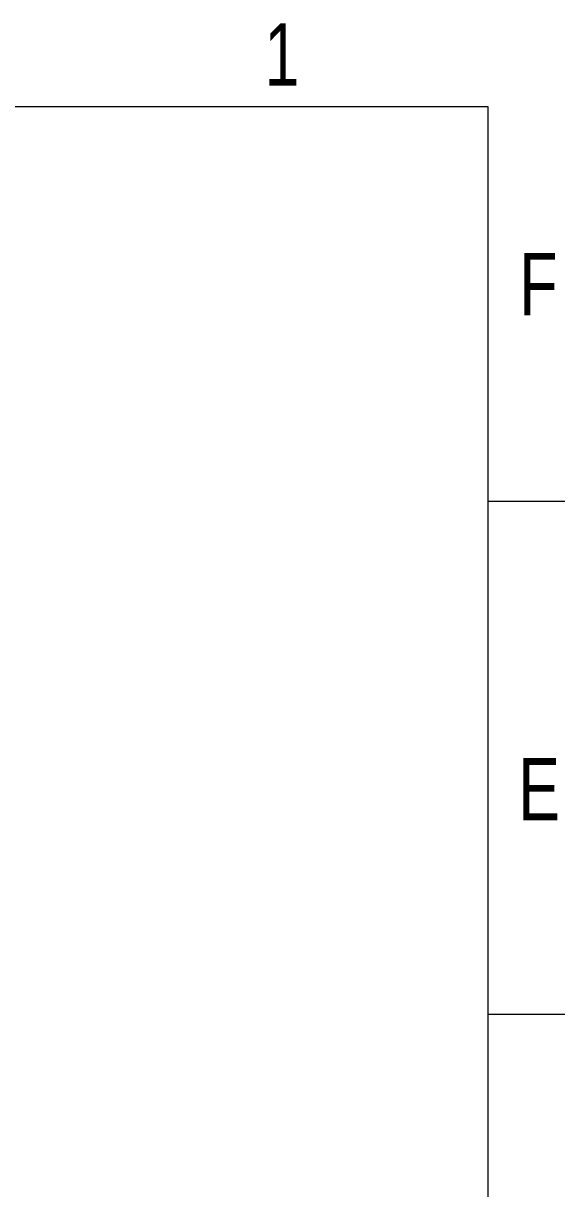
# Model space of a CAD drawing. Header units: millimetres. Extents: x 11948 to 22858, y 1146 to 11361.
# Drawn here: x 21591 to 22858, y 8629 to 11359 of the extents above; entities that cross this region are included whole.
import ezdxf

# ---------------------------------------------------------------- set-up
doc = ezdxf.new("R2010")
doc.units = ezdxf.units.MM
doc.styles.add('SLDTEXTSTYLE0', font='TXT', dxfattribs={"width": 0.75})

msp = doc.modelspace()

# ---------------------------------------------------------------- linework, layer by layer
at = {"linetype": 'Continuous', "lineweight": 18}
for p, q in [((13069.7, 11163.9), (22677.8, 11163.9)), ((22677.8, 11163.9), (22677.8, 4510.2)), ((22677.8, 10239.1), (22858, 10239.1)), ((22677.8, 9038.1), (22858, 9038.1))]:
    msp.add_line(p, q, dxfattribs=at)

# ---------------------------------------------------------------- texts
at = {"linetype": 'Continuous', "lineweight": 18, "char_height": 146.4, "attachment_point": 2, "style": 'SLDTEXTSTYLE0'}
for s, insert in [('1', (22195.9, 11358.8)), ('F', (22796.4, 10821)), ('E', (22798.2, 9638))]:
    msp.add_mtext(s, dxfattribs=dict(at, insert=insert))

doc.saveas('drawing.dxf')
